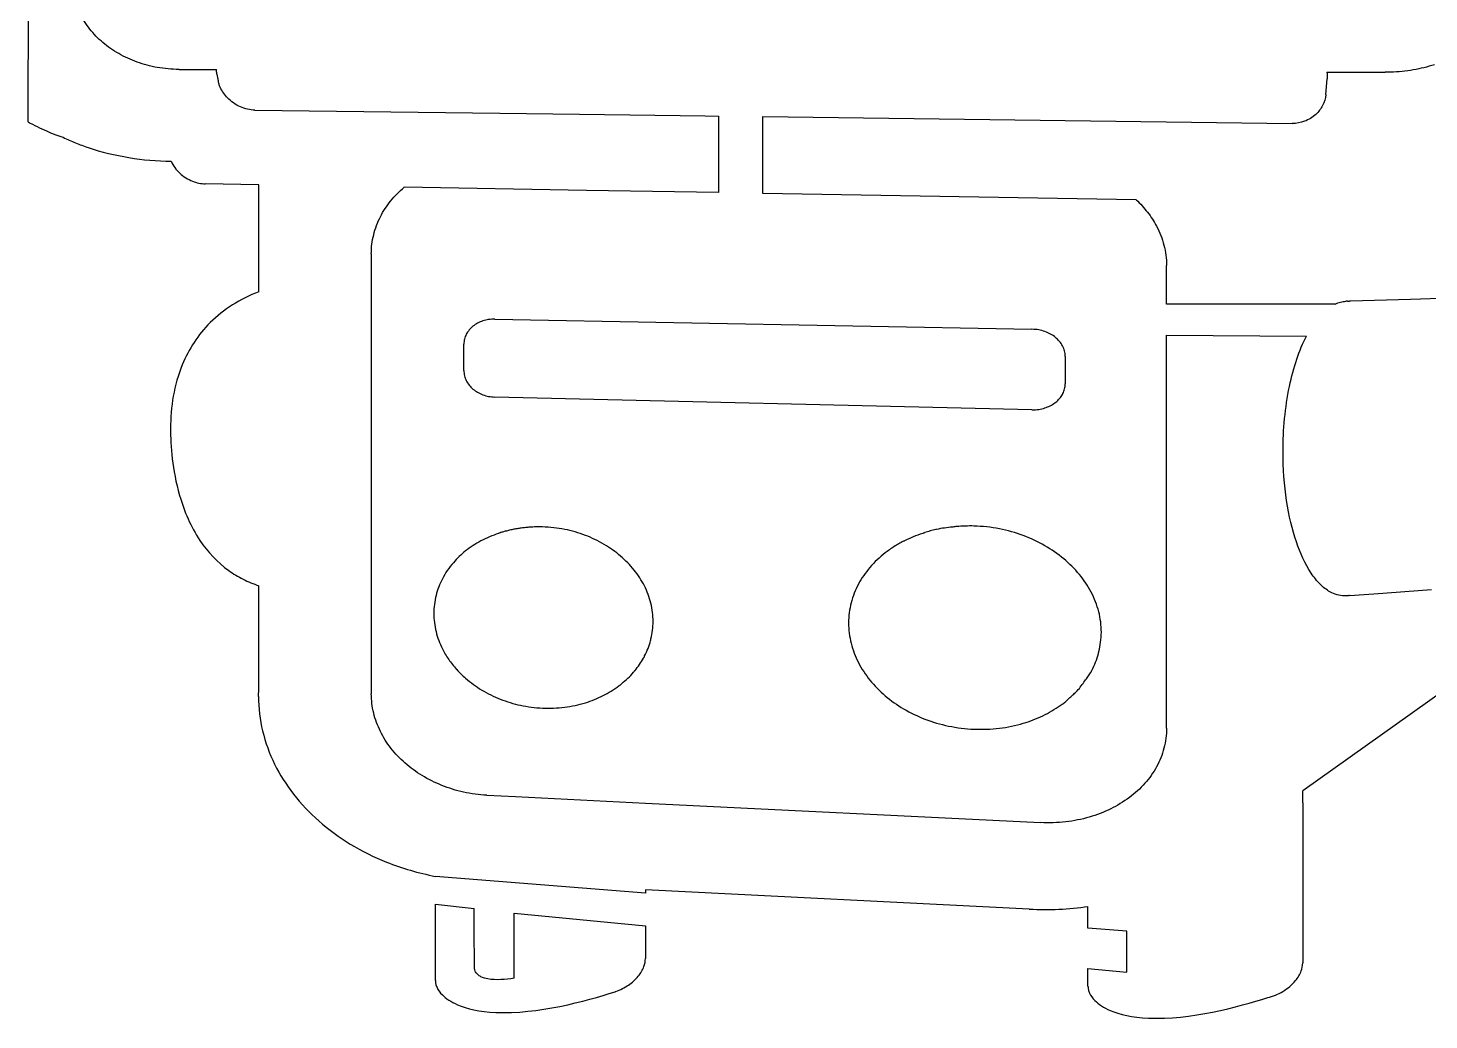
# Model space of a CAD drawing. Extents: x -178 to 178, y -194 to 194.
# Drawn here: x -41.7 to 30.8, y -98.4 to -47 of the extents above; entities that cross this region are included whole.
import ezdxf

# ---------------------------------------------------------------- set-up
doc = ezdxf.new("R2010")
doc.units = 0
doc.layers.get('0').update_dxf_attribs({"linetype": 'CONTINUOUS'})

msp = doc.modelspace()

# ---------------------------------------------------------------- linework, layer by layer
for p, q in [((-41.745, -51.893), (-41.573, 11.767)), ((-33.925, -49.18), (-31.983, -49.185)), ((25.503, -49.323), (28.523, -49.33)), ((-31.967, -49.422), (-31.898, -49.766)), ((25.449, -50.483), (25.52, -49.662)), ((-29.996, -51.284), (-17.311, -51.447)), ((-17.311, -51.447), (-13.187, -51.501)), ((-13.187, -51.501), (-6.676, -51.585)), ((-6.676, -51.585), (-6, -51.594)), ((-6, -51.594), (-6, -55.558)), ((-3.705, -55.597), (-3.705, -51.624)), ((-3.705, -51.624), (23.711, -51.977)), ((-29.796, -55.147), (-32.565, -55.1)), ((-29.796, -60.695), (-29.796, -55.147)), ((-12.821, -55.44), (-22.265, -55.278)), ((-6, -55.558), (-12.821, -55.44)), ((15.638, -55.931), (-3.705, -55.597)), ((-23.969, -58.731), (-23.969, -81.495)), ((17.207, -61.324), (17.207, -59.325)), ((25.941, -61.324), (17.207, -61.324)), ((26.567, -61.176), (26.492, -61.177)), ((26.694, -61.167), (26.686, -61.167)), ((26.701, -61.169), (26.694, -61.167)), ((26.725, -61.169), (26.701, -61.169)), ((29.834, -61.08), (26.725, -61.169)), ((33.795, -60.965), (29.834, -61.08)), ((-17.572, -62.111), (10.239, -62.632)), ((17.207, -83.269), (17.207, -62.935)), ((17.207, -62.935), (24.446, -62.99)), ((-19.177, -64.771), (-19.177, -63.4)), ((11.961, -64.031), (11.961, -65.457)), ((10.239, -66.792), (-17.572, -66.135)), ((-29.796, -81.241), (-29.796, -75.905)), ((27.936, -76.317), (30.917, -76.09)), ((26.683, -76.412), (27.936, -76.317)), ((33.432, -79.984), (24.271, -86.513)), ((-29.81, -81.644), (-29.796, -81.241)), ((-17.987, -86.744), (-16.506, -86.817)), ((-16.506, -86.817), (-9.769, -87.15)), ((-9.769, -87.15), (10.684, -88.165)), ((24.255, -87.146), (24.255, -95.43)), ((-9.778, -91.808), (-20.654, -90.945)), ((10.101, -92.644), (-9.778, -91.646)), ((-9.778, -91.646), (-9.778, -91.808)), ((-20.654, -96.334), (-20.654, -92.386)), ((-20.654, -92.386), (-18.647, -92.616)), ((13.138, -93.625), (13.138, -92.504)), ((-16.575, -96.222), (-16.575, -92.854)), ((-16.575, -92.854), (-9.778, -93.508)), ((-9.778, -93.508), (-9.778, -95.201)), ((15.148, -93.785), (13.138, -93.625)), ((15.154, -95.908), (15.148, -93.785)), ((13.138, -96.63), (13.138, -95.713)), ((13.138, -95.713), (15.154, -95.908))]:
    msp.add_line(p, q)
for points, knots in [([(-37.873, -47.785), (-38.118, -47.574), (-38.344, -47.341), (-38.741, -46.84), (-38.914, -46.572), (-39.054, -46.289)], [-0.1917563, -0.1917563, -0.1917563, -0.1917563, -0.0948908, -0.0948908, 0, 0, 0, 0]), ([(-36.098, -48.801), (-36.426, -48.682), (-36.743, -48.537), (-37.338, -48.196), (-37.616, -48.003), (-37.873, -47.785)], [-0.2056416, -0.2056416, -0.2056416, -0.2056416, -0.1011585, -0.1011585, 0, 0, 0, 0]), ([(-33.925, -49.18), (-34.303, -49.178), (-34.68, -49.145), (-35.408, -49.017), (-35.758, -48.925), (-36.098, -48.801)], [-0.2216115, -0.2216115, -0.2216115, -0.2216115, -0.1084928, -0.1084928, 0, 0, 0, 0]), ([(-31.967, -49.422), (-31.975, -49.382), (-31.979, -49.342), (-31.983, -49.261), (-31.983, -49.222), (-31.983, -49.185)], [-0.023159, -0.023159, -0.023159, -0.023159, -0.01134119, -0.01134119, 0, 0, 0, 0]), ([(25.503, -49.323), (25.512, -49.378), (25.519, -49.434), (25.525, -49.547), (25.524, -49.605), (25.52, -49.662)], [-0.03411051, -0.03411051, -0.03411051, -0.03411051, -0.0172455, -0.0172455, 0, 0, 0, 0]), ([(28.819, -49.321), (28.77, -49.322), (28.72, -49.324), (28.621, -49.329), (28.573, -49.33), (28.523, -49.33)], [-0.02939533, -0.02939533, -0.02939533, -0.02939533, -0.0148467, -0.0148467, 0, 0, 0, 0]), ([(31.076, -48.935), (30.72, -49.051), (30.354, -49.141), (29.599, -49.27), (29.209, -49.308), (28.819, -49.321)], [-0.2297158, -0.2297158, -0.2297158, -0.2297158, -0.1171099, -0.1171099, 0, 0, 0, 0]), ([(-31.794, -50.105), (-31.817, -50.05), (-31.837, -49.994), (-31.872, -49.88), (-31.886, -49.823), (-31.898, -49.766)], [-0.03556224, -0.03556224, -0.03556224, -0.03556224, -0.01766665, -0.01766665, 0, 0, 0, 0]), ([(-29.996, -51.284), (-30.254, -51.28), (-30.508, -51.22), (-30.994, -51.007), (-31.224, -50.848), (-31.571, -50.494), (-31.702, -50.308), (-31.794, -50.105)], [-0.225542, -0.225542, -0.225542, -0.225542, -0.1485697, -0.1485697, -0.0668818, -0.0668818, 0, 0, 0, 0]), ([(25.449, -50.483), (25.433, -50.679), (25.378, -50.869), (25.199, -51.218), (25.077, -51.375), (24.765, -51.662), (24.567, -51.784), (24.148, -51.942), (23.93, -51.981), (23.711, -51.977)], [-0.2527594, -0.2527594, -0.2527594, -0.2527594, -0.1935316, -0.1935316, -0.1345481, -0.1345481, -0.0658528, -0.0658528, 0, 0, 0, 0]), ([(-41.745, -51.893), (-41.435, -52.06), (-41.112, -52.223), (-40.514, -52.488), (-40.219, -52.605), (-39.93, -52.694)], [-0.1960208, -0.1960208, -0.1960208, -0.1960208, -0.0905977, -0.0905977, 0, 0, 0, 0]), ([(-39.93, -52.694), (-39.717, -52.792), (-39.504, -52.887), (-39.067, -53.067), (-38.848, -53.151), (-38.622, -53.226)], [-0.1416196, -0.1416196, -0.1416196, -0.1416196, -0.071237, -0.071237, 0, 0, 0, 0]), ([(-38.622, -53.226), (-37.938, -53.453), (-37.236, -53.624), (-35.801, -53.859), (-35.069, -53.922), (-34.336, -53.932)], [-0.4364324, -0.4364324, -0.4364324, -0.4364324, -0.2200056, -0.2200056, 0, 0, 0, 0]), ([(-34.336, -53.932), (-34.285, -54.047), (-34.221, -54.156), (-34.072, -54.362), (-33.986, -54.458), (-33.7, -54.725), (-33.472, -54.869), (-33.016, -55.049), (-32.792, -55.096), (-32.565, -55.1)], [-0.2233034, -0.2233034, -0.2233034, -0.2233034, -0.1855291, -0.1855291, -0.1470078, -0.1470078, -0.068084, -0.068084, 0, 0, 0, 0]), ([(-23.499, -56.807), (-23.353, -56.516), (-23.174, -56.244), (-22.758, -55.731), (-22.521, -55.493), (-22.265, -55.278)], [-0.198062, -0.198062, -0.198062, -0.198062, -0.1003696, -0.1003696, 0, 0, 0, 0]), ([(15.638, -55.931), (15.85, -56.131), (16.048, -56.346), (16.402, -56.802), (16.558, -57.041), (16.691, -57.293)], [-0.1730253, -0.1730253, -0.1730253, -0.1730253, -0.0855638, -0.0855638, 0, 0, 0, 0]), ([(-23.969, -58.731), (-23.969, -58.394), (-23.929, -58.06), (-23.768, -57.411), (-23.651, -57.102), (-23.499, -56.807)], [-0.2004273, -0.2004273, -0.2004273, -0.2004273, -0.0993763, -0.0993763, 0, 0, 0, 0]), ([(16.691, -57.293), (16.856, -57.605), (16.985, -57.933), (17.162, -58.618), (17.207, -58.97), (17.207, -59.325)], [-0.2122467, -0.2122467, -0.2122467, -0.2122467, -0.1064778, -0.1064778, 0, 0, 0, 0]), ([(-29.796, -60.695), (-30.273, -60.874), (-30.731, -61.097), (-31.579, -61.633), (-31.965, -61.939), (-32.94, -62.913), (-33.42, -63.649), (-34.187, -65.515), (-34.364, -66.645), (-34.364, -67.779)], [-0.9087807, -0.9087807, -0.9087807, -0.9087807, -0.7553459, -0.7553459, -0.6068924, -0.6068924, -0.3402045, -0.3402045, 0, 0, 0, 0]), ([(25.941, -61.324), (26.029, -61.283), (26.12, -61.249), (26.305, -61.2), (26.398, -61.184), (26.492, -61.177)], [-0.057481, -0.057481, -0.057481, -0.057481, -0.02837292, -0.02837292, 0, 0, 0, 0]), ([(26.567, -61.176), (26.589, -61.176), (26.608, -61.173), (26.647, -61.168), (26.666, -61.166), (26.686, -61.167)], [-0.01203871, -0.01203871, -0.01203871, -0.01203871, -0.00601316, -0.00601316, 0, 0, 0, 0]), ([(-18.191, -62.201), (-18.287, -62.231), (-18.38, -62.27), (-18.552, -62.363), (-18.632, -62.415), (-18.706, -62.475)], [-0.0585643, -0.0585643, -0.0585643, -0.0585643, -0.02844765, -0.02844765, 0, 0, 0, 0]), ([(-17.572, -62.111), (-17.68, -62.109), (-17.788, -62.116), (-17.995, -62.146), (-18.095, -62.169), (-18.191, -62.201)], [-0.06272452, -0.06272452, -0.06272452, -0.06272452, -0.03044226, -0.03044226, 0, 0, 0, 0]), ([(-19.051, -62.888), (-19.091, -62.966), (-19.122, -63.048), (-19.166, -63.22), (-19.177, -63.31), (-19.177, -63.4)], [-0.05338487, -0.05338487, -0.05338487, -0.05338487, -0.02701844, -0.02701844, 0, 0, 0, 0]), ([(-18.706, -62.475), (-18.778, -62.531), (-18.844, -62.596), (-18.959, -62.735), (-19.009, -62.809), (-19.051, -62.888)], [-0.05413288, -0.05413288, -0.05413288, -0.05413288, -0.0266465, -0.0266465, 0, 0, 0, 0]), ([(10.91, -62.749), (10.806, -62.711), (10.698, -62.682), (10.473, -62.642), (10.356, -62.632), (10.239, -62.632)], [-0.06848611, -0.06848611, -0.06848611, -0.06848611, -0.03515687, -0.03515687, 0, 0, 0, 0]), ([(11.457, -63.052), (11.377, -62.987), (11.292, -62.929), (11.109, -62.827), (11.011, -62.784), (10.91, -62.749)], [-0.06302994, -0.06302994, -0.06302994, -0.06302994, -0.03215702, -0.03215702, 0, 0, 0, 0]), ([(11.827, -63.491), (11.782, -63.409), (11.728, -63.33), (11.605, -63.182), (11.534, -63.113), (11.457, -63.052)], [-0.05776513, -0.05776513, -0.05776513, -0.05776513, -0.02949918, -0.02949918, 0, 0, 0, 0]), ([(23.237, -68.94), (23.239, -67.822), (23.343, -66.68), (23.78, -64.583), (24.08, -63.699), (24.446, -62.99)], [-0.4973075, -0.4973075, -0.4973075, -0.4973075, -0.2393388, -0.2393388, 0, 0, 0, 0]), ([(11.961, -64.031), (11.961, -63.937), (11.95, -63.845), (11.904, -63.662), (11.87, -63.575), (11.827, -63.491)], [-0.05646169, -0.05646169, -0.05646169, -0.05646169, -0.0282324, -0.0282324, 0, 0, 0, 0]), ([(-19.177, -64.771), (-19.177, -64.861), (-19.165, -64.951), (-19.122, -65.125), (-19.091, -65.209), (-19.051, -65.289)], [-0.05372796, -0.05372796, -0.05372796, -0.05372796, -0.026767, -0.026767, 0, 0, 0, 0]), ([(-19.051, -65.289), (-19.009, -65.371), (-18.96, -65.448), (-18.844, -65.594), (-18.778, -65.662), (-18.706, -65.723)], [-0.05590741, -0.05590741, -0.05590741, -0.05590741, -0.02824839, -0.02824839, 0, 0, 0, 0]), ([(-18.706, -65.723), (-18.632, -65.784), (-18.552, -65.84), (-18.38, -65.94), (-18.287, -65.984), (-18.191, -66.019)], [-0.05964352, -0.05964352, -0.05964352, -0.05964352, -0.03069095, -0.03069095, 0, 0, 0, 0]), ([(11.468, -66.403), (11.539, -66.347), (11.605, -66.285), (11.723, -66.149), (11.774, -66.076), (11.817, -65.998)], [-0.05401241, -0.05401241, -0.05401241, -0.05401241, -0.02682188, -0.02682188, 0, 0, 0, 0]), ([(11.817, -65.998), (11.818, -65.997), (11.82, -65.997), (11.822, -65.995), (11.823, -65.994), (11.825, -65.992), (11.826, -65.991), (11.826, -65.989), (11.827, -65.988), (11.827, -65.987)], [-0.001539314, -0.001539314, -0.001539314, -0.001539314, -0.001068148, -0.001068148, -0.000677556, -0.000677556, -0.000328837, -0.000328837, 0, 0, 0, 0]), ([(11.827, -65.987), (11.827, -65.987), (11.828, -65.986), (11.829, -65.984), (11.829, -65.983), (11.83, -65.981), (11.831, -65.979), (11.832, -65.972), (11.832, -65.967), (11.833, -65.959), (11.834, -65.956), (11.836, -65.953)], [-0.004547548, -0.004547548, -0.004547548, -0.004547548, -0.004119305, -0.004119305, -0.003697859, -0.003697859, -0.002844587, -0.002844587, -0.001129526, -0.001129526, 0, 0, 0, 0]), ([(11.836, -65.953), (11.874, -65.876), (11.905, -65.797), (11.949, -65.63), (11.961, -65.544), (11.961, -65.457)], [-0.05182909, -0.05182909, -0.05182909, -0.05182909, -0.02621173, -0.02621173, 0, 0, 0, 0]), ([(-18.191, -66.019), (-18.095, -66.055), (-17.995, -66.083), (-17.788, -66.124), (-17.68, -66.135), (-17.572, -66.135)], [-0.06334449, -0.06334449, -0.06334449, -0.06334449, -0.03248256, -0.03248256, 0, 0, 0, 0]), ([(10.239, -66.792), (10.356, -66.797), (10.472, -66.791), (10.697, -66.759), (10.805, -66.734), (10.91, -66.701)], [-0.06811759, -0.06811759, -0.06811759, -0.06811759, -0.03305593, -0.03305593, 0, 0, 0, 0]), ([(10.91, -66.701), (11.004, -66.672), (11.095, -66.633), (11.267, -66.542), (11.347, -66.491), (11.424, -66.434)], [-0.05840892, -0.05840892, -0.05840892, -0.05840892, -0.02860347, -0.02860347, 0, 0, 0, 0]), ([(11.424, -66.434), (11.433, -66.429), (11.44, -66.427), (11.45, -66.423), (11.454, -66.422), (11.457, -66.419)], [-0.003245832, -0.003245832, -0.003245832, -0.003245832, -0.001314129, -0.001314129, 0, 0, 0, 0]), ([(11.457, -66.419), (11.459, -66.418), (11.46, -66.418), (11.461, -66.416), (11.462, -66.414), (11.464, -66.411), (11.465, -66.407), (11.468, -66.403)], [-0.003045561, -0.003045561, -0.003045561, -0.003045561, -0.002288584, -0.002288584, -0.001528101, -0.001528101, 0, 0, 0, 0]), ([(-34.364, -67.779), (-34.364, -68.628), (-34.279, -69.91), (-33.662, -72.05), (-33.319, -72.85), (-32.436, -74.165), (-31.943, -74.69), (-31.354, -75.116)], [-0.8863108, -0.8863108, -0.8863108, -0.8863108, -0.4755723, -0.4755723, -0.2180822, -0.2180822, 0, 0, 0, 0]), ([(25.668, -76.219), (25.483, -76.114), (25.314, -75.979), (24.991, -75.656), (24.836, -75.46), (24.373, -74.77), (24.12, -74.198), (23.494, -72.369), (23.235, -70.746), (23.237, -68.94)], [-0.9659471, -0.9659471, -0.9659471, -0.9659471, -0.8794462, -0.8794462, -0.7802615, -0.7802615, -0.5417803, -0.5417803, 0, 0, 0, 0]), ([(-17.382, -73.197), (-17.696, -73.301), (-18.002, -73.43), (-18.575, -73.733), (-18.842, -73.905), (-19.089, -74.103)], [-0.1943261, -0.1943261, -0.1943261, -0.1943261, -0.0951027, -0.0951027, 0, 0, 0, 0]), ([(-17.299, -73.162), (-17.314, -73.165), (-17.328, -73.171), (-17.356, -73.184), (-17.369, -73.191), (-17.382, -73.197)], [-0.008490806, -0.008490806, -0.008490806, -0.008490806, -0.004215348, -0.004215348, 0, 0, 0, 0]), ([(-17.255, -73.145), (-17.259, -73.149), (-17.266, -73.152), (-17.282, -73.157), (-17.291, -73.16), (-17.299, -73.162)], [-0.005046578, -0.005046578, -0.005046578, -0.005046578, -0.00252948, -0.00252948, 0, 0, 0, 0]), ([(-17.088, -73.101), (-17.116, -73.108), (-17.145, -73.116), (-17.197, -73.131), (-17.227, -73.139), (-17.255, -73.145)], [-0.01794294, -0.01794294, -0.01794294, -0.01794294, -0.0084401, -0.0084401, 0, 0, 0, 0]), ([(-16.639, -72.989), (-16.715, -73.006), (-16.791, -73.024), (-16.939, -73.061), (-17.015, -73.081), (-17.088, -73.101)], [-0.04602327, -0.04602327, -0.04602327, -0.04602327, -0.02273349, -0.02273349, 0, 0, 0, 0]), ([(-16.426, -72.952), (-16.462, -72.96), (-16.497, -72.967), (-16.568, -72.979), (-16.604, -72.985), (-16.639, -72.989)], [-0.02163564, -0.02163564, -0.02163564, -0.02163564, -0.01069017, -0.01069017, 0, 0, 0, 0]), ([(-15.976, -72.892), (-16.054, -72.902), (-16.13, -72.911), (-16.278, -72.931), (-16.352, -72.941), (-16.426, -72.952)], [-0.0450716, -0.0450716, -0.0450716, -0.0450716, -0.02241032, -0.02241032, 0, 0, 0, 0]), ([(-15.77, -72.877), (-15.803, -72.878), (-15.837, -72.881), (-15.907, -72.887), (-15.941, -72.89), (-15.976, -72.892)], [-0.02069675, -0.02069675, -0.02069675, -0.02069675, -0.0103885, -0.0103885, 0, 0, 0, 0]), ([(-15.104, -72.858), (-15.216, -72.855), (-15.328, -72.855), (-15.55, -72.862), (-15.66, -72.868), (-15.77, -72.877)], [-0.06674781, -0.06674781, -0.06674781, -0.06674781, -0.03309674, -0.03309674, 0, 0, 0, 0]), ([(-12.886, -73.297), (-13.233, -73.166), (-13.592, -73.063), (-14.334, -72.914), (-14.719, -72.869), (-15.104, -72.858)], [-0.2272462, -0.2272462, -0.2272462, -0.2272462, -0.1157438, -0.1157438, 0, 0, 0, 0]), ([(4.58, -73.201), (4.416, -73.252), (4.254, -73.31), (3.938, -73.437), (3.783, -73.508), (3.633, -73.585)], [-0.1021649, -0.1021649, -0.1021649, -0.1021649, -0.0506967, -0.0506967, 0, 0, 0, 0]), ([(4.695, -73.15), (4.676, -73.157), (4.656, -73.166), (4.617, -73.183), (4.598, -73.192), (4.58, -73.201)], [-0.01193835, -0.01193835, -0.01193835, -0.01193835, -0.00607634, -0.00607634, 0, 0, 0, 0]), ([(5.258, -72.996), (5.161, -73.021), (5.067, -73.045), (4.88, -73.095), (4.787, -73.121), (4.695, -73.15)], [-0.05819955, -0.05819955, -0.05819955, -0.05819955, -0.02886048, -0.02886048, 0, 0, 0, 0]), ([(5.292, -72.988), (5.284, -72.992), (5.278, -72.994), (5.268, -72.996), (5.264, -72.996), (5.258, -72.996)], [-0.003644198, -0.003644198, -0.003644198, -0.003644198, -0.001784729, -0.001784729, 0, 0, 0, 0]), ([(6.133, -72.864), (5.99, -72.877), (5.847, -72.895), (5.567, -72.936), (5.428, -72.96), (5.292, -72.988)], [-0.0850118, -0.0850118, -0.0850118, -0.0850118, -0.04193249, -0.04193249, 0, 0, 0, 0]), ([(6.338, -72.841), (6.305, -72.844), (6.271, -72.847), (6.202, -72.854), (6.167, -72.858), (6.133, -72.864)], [-0.02077852, -0.02077852, -0.02077852, -0.02077852, -0.01044694, -0.01044694, 0, 0, 0, 0]), ([(7.231, -72.813), (7.081, -72.81), (6.931, -72.811), (6.633, -72.821), (6.486, -72.829), (6.338, -72.841)], [-0.08952619, -0.08952619, -0.08952619, -0.08952619, -0.04439298, -0.04439298, 0, 0, 0, 0]), ([(9.784, -73.307), (9.383, -73.159), (8.969, -73.044), (8.114, -72.876), (7.673, -72.827), (7.231, -72.813)], [-0.2612162, -0.2612162, -0.2612162, -0.2612162, -0.1327076, -0.1327076, 0, 0, 0, 0]), ([(-11.064, -74.37), (-11.328, -74.143), (-11.612, -73.941), (-12.222, -73.58), (-12.548, -73.424), (-12.886, -73.297)], [-0.212796, -0.212796, -0.212796, -0.212796, -0.1082688, -0.1082688, 0, 0, 0, 0]), ([(3.588, -73.603), (3.419, -73.689), (3.254, -73.783), (2.935, -73.985), (2.781, -74.093), (2.634, -74.208)], [-0.1131828, -0.1131828, -0.1131828, -0.1131828, -0.0562748, -0.0562748, 0, 0, 0, 0]), ([(3.633, -73.585), (3.626, -73.587), (3.618, -73.59), (3.604, -73.596), (3.596, -73.6), (3.588, -73.603)], [-0.004629783, -0.004629783, -0.004629783, -0.004629783, -0.002482396, -0.002482396, 0, 0, 0, 0]), ([(11.881, -74.512), (11.575, -74.257), (11.247, -74.031), (10.545, -73.628), (10.17, -73.453), (9.784, -73.307)], [-0.2429589, -0.2429589, -0.2429589, -0.2429589, -0.123677, -0.123677, 0, 0, 0, 0]), ([(-19.089, -74.103), (-19.205, -74.196), (-19.316, -74.294), (-19.527, -74.5), (-19.626, -74.606), (-19.722, -74.716)], [-0.08831665, -0.08831665, -0.08831665, -0.08831665, -0.04378904, -0.04378904, 0, 0, 0, 0]), ([(-9.826, -75.91), (-9.976, -75.62), (-10.156, -75.345), (-10.572, -74.829), (-10.808, -74.588), (-11.064, -74.37)], [-0.198958, -0.198958, -0.198958, -0.198958, -0.1008, -0.1008, 0, 0, 0, 0]), ([(2.634, -74.208), (2.349, -74.432), (2.083, -74.681), (1.616, -75.222), (1.415, -75.512), (1.25, -75.824)], [-0.2144014, -0.2144014, -0.2144014, -0.2144014, -0.1057911, -0.1057911, 0, 0, 0, 0]), ([(13.305, -76.243), (13.134, -75.915), (12.927, -75.606), (12.449, -75.025), (12.176, -74.755), (11.881, -74.512)], [-0.2258607, -0.2258607, -0.2258607, -0.2258607, -0.1147783, -0.1147783, 0, 0, 0, 0]), ([(-31.354, -75.116), (-31.118, -75.286), (-30.867, -75.435), (-30.345, -75.696), (-30.073, -75.809), (-29.796, -75.905)], [-0.1751321, -0.1751321, -0.1751321, -0.1751321, -0.0880058, -0.0880058, 0, 0, 0, 0]), ([(-19.722, -74.716), (-19.835, -74.843), (-19.939, -74.977), (-20.128, -75.255), (-20.214, -75.399), (-20.29, -75.547)], [-0.1010603, -0.1010603, -0.1010603, -0.1010603, -0.0501568, -0.0501568, 0, 0, 0, 0]), ([(-20.29, -75.547), (-20.433, -75.82), (-20.544, -76.108), (-20.695, -76.711), (-20.733, -77.023), (-20.733, -77.337)], [-0.1866349, -0.1866349, -0.1866349, -0.1866349, -0.0942381, -0.0942381, 0, 0, 0, 0]), ([(-9.382, -77.76), (-9.382, -77.439), (-9.421, -77.12), (-9.573, -76.496), (-9.684, -76.196), (-9.826, -75.91)], [-0.1924333, -0.1924333, -0.1924333, -0.1924333, -0.0959029, -0.0959029, 0, 0, 0, 0]), ([(1.25, -75.824), (1.088, -76.129), (0.962, -76.45), (0.787, -77.125), (0.743, -77.474), (0.743, -77.826)], [-0.2092631, -0.2092631, -0.2092631, -0.2092631, -0.1056986, -0.1056986, 0, 0, 0, 0]), ([(13.831, -78.315), (13.831, -77.955), (13.784, -77.598), (13.604, -76.9), (13.472, -76.563), (13.305, -76.243)], [-0.216475, -0.216475, -0.216475, -0.216475, -0.1083197, -0.1083197, 0, 0, 0, 0]), ([(26.412, -76.43), (26.283, -76.428), (26.157, -76.409), (25.905, -76.338), (25.783, -76.285), (25.668, -76.219)], [-0.07844814, -0.07844814, -0.07844814, -0.07844814, -0.03984936, -0.03984936, 0, 0, 0, 0]), ([(26.544, -76.422), (26.523, -76.424), (26.5, -76.427), (26.456, -76.43), (26.434, -76.431), (26.412, -76.43)], [-0.0132269, -0.0132269, -0.0132269, -0.0132269, -0.00649706, -0.00649706, 0, 0, 0, 0]), ([(26.683, -76.412), (26.658, -76.415), (26.635, -76.417), (26.591, -76.419), (26.567, -76.42), (26.544, -76.422)], [-0.01447066, -0.01447066, -0.01447066, -0.01447066, -0.0070525, -0.0070525, 0, 0, 0, 0]), ([(-20.733, -77.337), (-20.733, -77.655), (-20.695, -77.971), (-20.543, -78.586), (-20.432, -78.882), (-20.29, -79.164)], [-0.1901792, -0.1901792, -0.1901792, -0.1901792, -0.094753, -0.094753, 0, 0, 0, 0]), ([(-9.492, -78.647), (-9.459, -78.502), (-9.432, -78.356), (-9.393, -78.06), (-9.382, -77.91), (-9.382, -77.76)], [-0.08955075, -0.08955075, -0.08955075, -0.08955075, -0.04499188, -0.04499188, 0, 0, 0, 0]), ([(0.743, -77.826), (0.743, -78.184), (0.788, -78.538), (0.962, -79.23), (1.089, -79.563), (1.25, -79.88)], [-0.214055, -0.214055, -0.214055, -0.214055, -0.1067839, -0.1067839, 0, 0, 0, 0]), ([(13.7, -79.313), (13.74, -79.152), (13.772, -78.989), (13.818, -78.656), (13.831, -78.486), (13.831, -78.315)], [-0.1009209, -0.1009209, -0.1009209, -0.1009209, -0.0511161, -0.0511161, 0, 0, 0, 0]), ([(-9.817, -79.537), (-9.751, -79.409), (-9.693, -79.278), (-9.59, -79.011), (-9.546, -78.875), (-9.508, -78.737)], [-0.08600596, -0.08600596, -0.08600596, -0.08600596, -0.04296294, -0.04296294, 0, 0, 0, 0]), ([(-9.508, -78.737), (-9.504, -78.723), (-9.502, -78.707), (-9.498, -78.676), (-9.495, -78.661), (-9.492, -78.647)], [-0.008772325, -0.008772325, -0.008772325, -0.008772325, -0.004372184, -0.004372184, 0, 0, 0, 0]), ([(-20.29, -79.164), (-20.196, -79.357), (-20.086, -79.542), (-19.838, -79.897), (-19.7, -80.069), (-19.555, -80.232)], [-0.1299499, -0.1299499, -0.1299499, -0.1299499, -0.0656572, -0.0656572, 0, 0, 0, 0]), ([(-10.315, -80.289), (-10.234, -80.19), (-10.156, -80.086), (-10.012, -79.874), (-9.944, -79.764), (-9.881, -79.651)], [-0.07684658, -0.07684658, -0.07684658, -0.07684658, -0.03848321, -0.03848321, 0, 0, 0, 0]), ([(-9.881, -79.651), (-9.876, -79.639), (-9.867, -79.628), (-9.848, -79.606), (-9.838, -79.595), (-9.828, -79.581)], [-0.009771494, -0.009771494, -0.009771494, -0.009771494, -0.004898417, -0.004898417, 0, 0, 0, 0]), ([(-9.828, -79.581), (-9.828, -79.575), (-9.828, -79.568), (-9.824, -79.553), (-9.821, -79.546), (-9.817, -79.537)], [-0.006012595, -0.006012595, -0.006012595, -0.006012595, -0.002988138, -0.002988138, 0, 0, 0, 0]), ([(13.334, -80.285), (13.407, -80.146), (13.474, -80.003), (13.591, -79.712), (13.641, -79.563), (13.682, -79.412)], [-0.09430332, -0.09430332, -0.09430332, -0.09430332, -0.04709793, -0.04709793, 0, 0, 0, 0]), ([(13.682, -79.412), (13.684, -79.395), (13.687, -79.378), (13.693, -79.345), (13.696, -79.329), (13.7, -79.313)], [-0.0100519, -0.0100519, -0.0100519, -0.0100519, -0.0049865, -0.0049865, 0, 0, 0, 0]), ([(-19.555, -80.232), (-19.554, -80.233), (-19.553, -80.233), (-19.551, -80.234), (-19.55, -80.234), (-19.549, -80.236), (-19.548, -80.238), (-19.545, -80.24), (-19.544, -80.241), (-19.543, -80.242)], [-0.001929795, -0.001929795, -0.001929795, -0.001929795, -0.001553676, -0.001553676, -0.001190673, -0.001190673, -0.000498961, -0.000498961, 0, 0, 0, 0]), ([(-19.543, -80.242), (-19.471, -80.321), (-19.398, -80.399), (-19.246, -80.55), (-19.168, -80.624), (-19.087, -80.695)], [-0.06432556, -0.06432556, -0.06432556, -0.06432556, -0.03229557, -0.03229557, 0, 0, 0, 0]), ([(-11.005, -80.971), (-10.896, -80.881), (-10.789, -80.788), (-10.583, -80.593), (-10.483, -80.492), (-10.39, -80.385)], [-0.08505711, -0.08505711, -0.08505711, -0.08505711, -0.04262557, -0.04262557, 0, 0, 0, 0]), ([(-10.39, -80.385), (-10.378, -80.37), (-10.368, -80.356), (-10.341, -80.322), (-10.328, -80.304), (-10.315, -80.289)], [-0.01337052, -0.01337052, -0.01337052, -0.01337052, -0.00616801, -0.00616801, 0, 0, 0, 0]), ([(1.25, -79.88), (1.416, -80.203), (1.618, -80.507), (2.084, -81.082), (2.349, -81.351), (2.634, -81.596)], [-0.2218259, -0.2218259, -0.2218259, -0.2218259, -0.1127607, -0.1127607, 0, 0, 0, 0]), ([(12.978, -80.824), (13.028, -80.755), (13.081, -80.687), (13.184, -80.549), (13.233, -80.479), (13.275, -80.404)], [-0.05148103, -0.05148103, -0.05148103, -0.05148103, -0.02585899, -0.02585899, 0, 0, 0, 0]), ([(13.275, -80.404), (13.279, -80.396), (13.283, -80.388), (13.294, -80.373), (13.299, -80.366), (13.305, -80.36)], [-0.005404671, -0.005404671, -0.005404671, -0.005404671, -0.002602968, -0.002602968, 0, 0, 0, 0]), ([(13.305, -80.36), (13.312, -80.346), (13.317, -80.333), (13.325, -80.309), (13.328, -80.297), (13.334, -80.285)], [-0.007670861, -0.007670861, -0.007670861, -0.007670861, -0.003840354, -0.003840354, 0, 0, 0, 0]), ([(-19.087, -80.695), (-18.958, -80.807), (-18.824, -80.913), (-18.545, -81.115), (-18.4, -81.211), (-18.251, -81.302)], [-0.103347, -0.103347, -0.103347, -0.103347, -0.052156, -0.052156, 0, 0, 0, 0]), ([(-12.886, -81.96), (-12.567, -81.864), (-12.258, -81.739), (-11.676, -81.443), (-11.404, -81.274), (-11.147, -81.085)], [-0.1957991, -0.1957991, -0.1957991, -0.1957991, -0.0958675, -0.0958675, 0, 0, 0, 0]), ([(-11.147, -81.085), (-11.136, -81.074), (-11.122, -81.066), (-11.093, -81.049), (-11.079, -81.041), (-11.066, -81.032)], [-0.009429391, -0.009429391, -0.009429391, -0.009429391, -0.00473068, -0.00473068, 0, 0, 0, 0]), ([(-11.066, -81.032), (-11.052, -81.021), (-11.04, -81.006), (-11.021, -80.984), (-11.013, -80.977), (-11.005, -80.971)], [-0.008200619, -0.008200619, -0.008200619, -0.008200619, -0.003022639, -0.003022639, 0, 0, 0, 0]), ([(12.584, -81.337), (12.658, -81.257), (12.725, -81.174), (12.855, -81), (12.916, -80.912), (12.978, -80.824)], [-0.06542559, -0.06542559, -0.06542559, -0.06542559, -0.03236825, -0.03236825, 0, 0, 0, 0]), ([(-29.81, -81.644), (-29.81, -82.243), (-29.739, -82.837), (-29.457, -84.017), (-29.246, -84.592), (-28.976, -85.143)], [-0.3639489, -0.3639489, -0.3639489, -0.3639489, -0.1840547, -0.1840547, 0, 0, 0, 0]), ([(-23.499, -83.444), (-23.649, -83.142), (-23.767, -82.825), (-23.927, -82.168), (-23.969, -81.833), (-23.969, -81.495)], [-0.2027066, -0.2027066, -0.2027066, -0.2027066, -0.1014294, -0.1014294, 0, 0, 0, 0]), ([(-18.251, -81.302), (-18.1, -81.392), (-17.945, -81.477), (-17.627, -81.636), (-17.463, -81.708), (-17.297, -81.774)], [-0.1067536, -0.1067536, -0.1067536, -0.1067536, -0.0537469, -0.0537469, 0, 0, 0, 0]), ([(-17.297, -81.774), (-16.955, -81.909), (-16.603, -82.014), (-15.869, -82.169), (-15.487, -82.216), (-15.104, -82.234)], [-0.2251571, -0.2251571, -0.2251571, -0.2251571, -0.114993, -0.114993, 0, 0, 0, 0]), ([(-15.104, -82.234), (-14.721, -82.251), (-14.337, -82.236), (-13.594, -82.143), (-13.235, -82.068), (-12.886, -81.96)], [-0.2244857, -0.2244857, -0.2244857, -0.2244857, -0.109529, -0.109529, 0, 0, 0, 0]), ([(2.634, -81.596), (2.933, -81.85), (3.254, -82.076), (3.945, -82.482), (4.314, -82.659), (4.695, -82.807)], [-0.2403077, -0.2403077, -0.2403077, -0.2403077, -0.122612, -0.122612, 0, 0, 0, 0]), ([(11.884, -81.986), (11.943, -81.939), (11.994, -81.888), (12.096, -81.789), (12.148, -81.737), (12.206, -81.69)], [-0.04511815, -0.04511815, -0.04511815, -0.04511815, -0.02231293, -0.02231293, 0, 0, 0, 0]), ([(12.206, -81.69), (12.268, -81.631), (12.334, -81.574), (12.461, -81.459), (12.525, -81.399), (12.584, -81.337)], [-0.05201266, -0.05201266, -0.05201266, -0.05201266, -0.02553227, -0.02553227, 0, 0, 0, 0]), ([(9.788, -83.022), (10.136, -82.92), (10.475, -82.789), (11.115, -82.477), (11.416, -82.299), (11.7, -82.098)], [-0.2135014, -0.2135014, -0.2135014, -0.2135014, -0.1045473, -0.1045473, 0, 0, 0, 0]), ([(11.7, -82.098), (11.732, -82.077), (11.764, -82.059), (11.826, -82.024), (11.856, -82.007), (11.884, -81.986)], [-0.02065896, -0.02065896, -0.02065896, -0.02065896, -0.01031526, -0.01031526, 0, 0, 0, 0]), ([(4.695, -82.807), (5.093, -82.959), (5.503, -83.078), (6.352, -83.255), (6.793, -83.31), (7.234, -83.329)], [-0.2603769, -0.2603769, -0.2603769, -0.2603769, -0.1326881, -0.1326881, 0, 0, 0, 0]), ([(7.234, -83.329), (7.674, -83.347), (8.115, -83.331), (8.97, -83.228), (9.384, -83.143), (9.788, -83.022)], [-0.2581414, -0.2581414, -0.2581414, -0.2581414, -0.1263242, -0.1263242, 0, 0, 0, 0]), ([(17.207, -83.269), (17.207, -83.622), (17.163, -83.971), (16.986, -84.648), (16.856, -84.97), (16.691, -85.275)], [-0.2100271, -0.2100271, -0.2100271, -0.2100271, -0.1041527, -0.1041527, 0, 0, 0, 0]), ([(-22.226, -85.076), (-22.491, -84.845), (-22.736, -84.589), (-23.165, -84.043), (-23.35, -83.752), (-23.499, -83.444)], [-0.2081952, -0.2081952, -0.2081952, -0.2081952, -0.1027247, -0.1027247, 0, 0, 0, 0]), ([(-28.976, -85.143), (-28.703, -85.69), (-28.376, -86.205), (-27.608, -87.19), (-27.168, -87.652), (-26.69, -88.073)], [-0.3746807, -0.3746807, -0.3746807, -0.3746807, -0.1913397, -0.1913397, 0, 0, 0, 0]), ([(-20.324, -86.237), (-20.676, -86.096), (-21.016, -85.927), (-21.654, -85.539), (-21.951, -85.321), (-22.226, -85.076)], [-0.2239447, -0.2239447, -0.2239447, -0.2239447, -0.1103169, -0.1103169, 0, 0, 0, 0]), ([(16.691, -85.275), (16.522, -85.582), (16.318, -85.868), (15.845, -86.403), (15.575, -86.648), (15.283, -86.864)], [-0.2143785, -0.2143785, -0.2143785, -0.2143785, -0.1090536, -0.1090536, 0, 0, 0, 0]), ([(-17.987, -86.744), (-18.395, -86.727), (-18.8, -86.675), (-19.583, -86.501), (-19.959, -86.384), (-20.324, -86.237)], [-0.2407144, -0.2407144, -0.2407144, -0.2407144, -0.1180565, -0.1180565, 0, 0, 0, 0]), ([(15.283, -86.864), (14.979, -87.09), (14.654, -87.287), (13.958, -87.629), (13.587, -87.771), (13.207, -87.882)], [-0.2326771, -0.2326771, -0.2326771, -0.2326771, -0.1188758, -0.1188758, 0, 0, 0, 0]), ([(24.255, -87.146), (24.255, -87.068), (24.257, -86.97), (24.262, -86.771), (24.267, -86.635), (24.271, -86.513)], [-0.05941765, -0.05941765, -0.05941765, -0.05941765, -0.03666623, -0.03666623, 0, 0, 0, 0]), ([(-26.69, -88.073), (-26.182, -88.522), (-25.636, -88.922), (-24.46, -89.638), (-23.832, -89.948), (-23.183, -90.207)], [-0.4130422, -0.4130422, -0.4130422, -0.4130422, -0.2098243, -0.2098243, 0, 0, 0, 0]), ([(13.207, -87.882), (12.808, -87.997), (12.4, -88.077), (11.555, -88.174), (11.119, -88.187), (10.684, -88.165)], [-0.2552002, -0.2552002, -0.2552002, -0.2552002, -0.1306795, -0.1306795, 0, 0, 0, 0]), ([(-23.183, -90.207), (-22.778, -90.371), (-22.364, -90.512), (-21.52, -90.756), (-21.089, -90.859), (-20.654, -90.945)], [-0.2637579, -0.2637579, -0.2637579, -0.2637579, -0.1327325, -0.1327325, 0, 0, 0, 0]), ([(-18.633, -95.608), (-18.633, -95.215), (-18.636, -94.586), (-18.64, -93.725), (-18.644, -93.147), (-18.647, -92.616)], [-0.2577765, -0.2577765, -0.2577765, -0.2577765, -0.1590622, -0.1590622, 0, 0, 0, 0]), ([(10.101, -92.644), (10.612, -92.67), (11.125, -92.672), (12.139, -92.625), (12.64, -92.577), (13.138, -92.504)], [-0.3046566, -0.3046566, -0.3046566, -0.3046566, -0.1509373, -0.1509373, 0, 0, 0, 0]), ([(-16.575, -96.222), (-17.016, -96.287), (-17.527, -96.329), (-18.053, -96.236), (-18.18, -96.202), (-18.36, -96.111), (-18.425, -96.067), (-18.526, -95.963), (-18.563, -95.908), (-18.62, -95.77), (-18.633, -95.69), (-18.633, -95.608)], [-0.2282263, -0.2282263, -0.2282263, -0.2282263, -0.1053663, -0.1053663, -0.067952, -0.067952, -0.0447754, -0.0447754, -0.0244239, -0.0244239, 0, 0, 0, 0]), ([(-11.307, -96.903), (-11.076, -96.822), (-10.854, -96.709), (-10.463, -96.441), (-10.289, -96.286), (-10.023, -95.961), (-9.92, -95.793), (-9.806, -95.481), (-9.778, -95.342), (-9.778, -95.201)], [-0.2407378, -0.2407378, -0.2407378, -0.2407378, -0.1678357, -0.1678357, -0.0996963, -0.0996963, -0.0423002, -0.0423002, 0, 0, 0, 0]), ([(22.442, -97.219), (22.718, -97.154), (22.986, -97.045), (23.49, -96.744), (23.715, -96.552), (24.01, -96.191), (24.113, -96.022), (24.227, -95.71), (24.255, -95.571), (24.255, -95.43)], [-0.2580756, -0.2580756, -0.2580756, -0.2580756, -0.1816329, -0.1816329, -0.0998256, -0.0998256, -0.0422095, -0.0422095, 0, 0, 0, 0]), ([(-20.654, -96.334), (-20.654, -96.394), (-20.647, -96.453), (-20.618, -96.576), (-20.596, -96.638), (-20.508, -96.826), (-20.418, -96.956), (-20.109, -97.267), (-19.851, -97.444), (-19.025, -97.801), (-18.375, -97.952), (-15.375, -98.084), (-12.878, -97.409), (-11.35, -96.924)], [-0.9810812, -0.9810812, -0.9810812, -0.9810812, -0.9418084, -0.9418084, -0.8982525, -0.8982525, -0.8057456, -0.8057456, -0.6704654, -0.6704654, -0.480736, -0.480736, 0, 0, 0, 0]), ([(-11.35, -96.924), (-11.339, -96.921), (-11.331, -96.918), (-11.318, -96.911), (-11.313, -96.908), (-11.307, -96.903)], [-0.004302742, -0.004302742, -0.004302742, -0.004302742, -0.002158595, -0.002158595, 0, 0, 0, 0]), ([(13.138, -96.63), (13.138, -96.69), (13.145, -96.749), (13.174, -96.871), (13.197, -96.934), (13.284, -97.122), (13.375, -97.252), (13.684, -97.563), (13.942, -97.74), (14.77, -98.097), (15.421, -98.248), (18.422, -98.38), (20.916, -97.704), (22.442, -97.219)], [-0.9810969, -0.9810969, -0.9810969, -0.9810969, -0.9418458, -0.9418458, -0.8982951, -0.8982951, -0.8057787, -0.8057787, -0.6703273, -0.6703273, -0.4803519, -0.4803519, 0, 0, 0, 0])]:
    msp.add_open_spline(points, degree=3, knots=knots)

doc.saveas('drawing.dxf')
